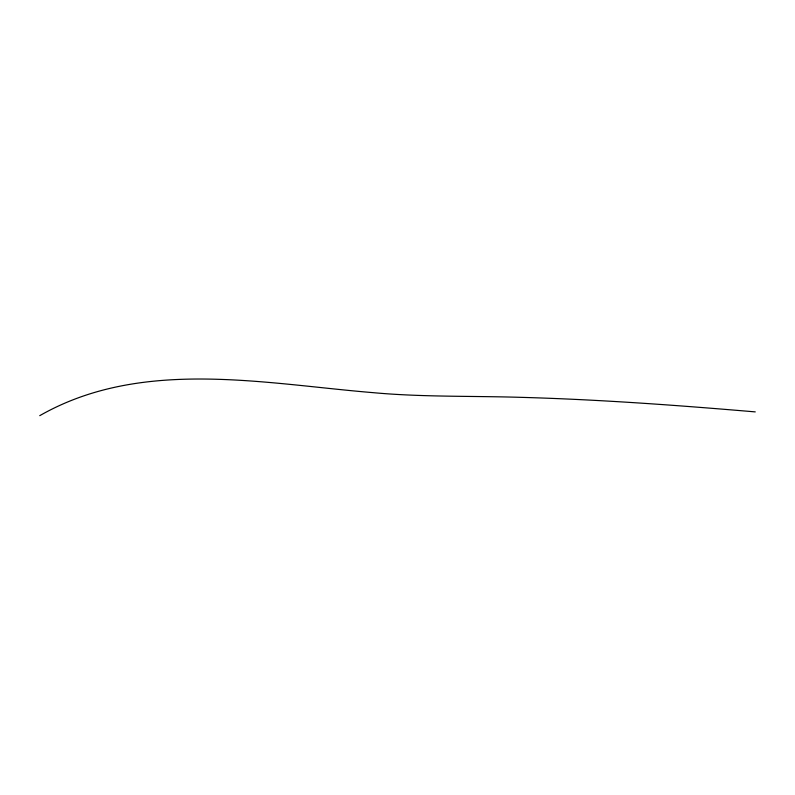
<?xml version="1.0" encoding="UTF-8"?>
<svg xmlns="http://www.w3.org/2000/svg" width="795" height="795" viewBox="0 0 795 795"><rect width="100%" height="100%" fill="white"/><g stroke="black" fill="none" stroke-linecap="round" stroke-linejoin="round"><path stroke-width="1.19" d="M39.75 415.666C141.182 357.73 263.105 383.578 373.262 392.67C422.403 397.172 471.803 395.84 521.083 397.351C599.281 399.517 677.32 405.281 755.25 411.89"/></g></svg>
